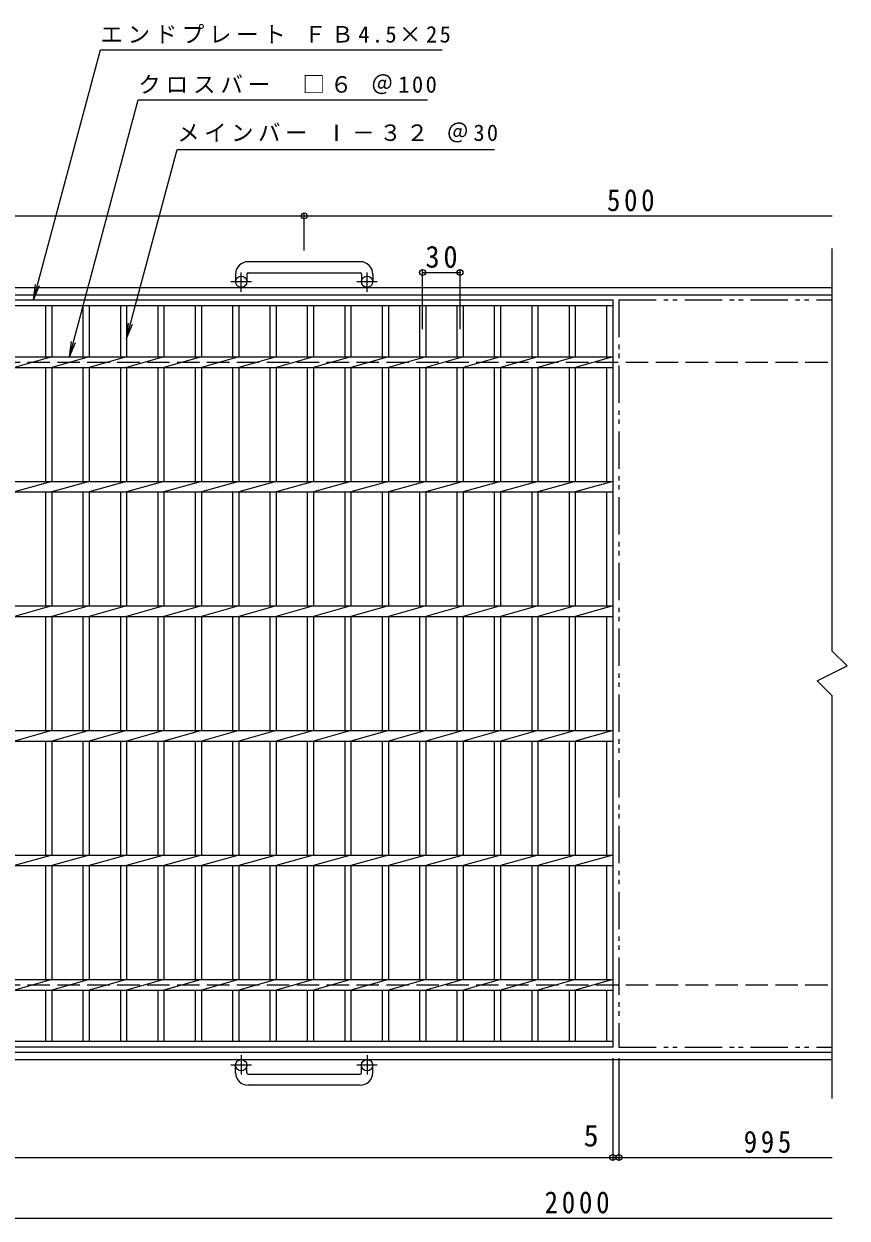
# Model space of a CAD drawing. Units: millimetres, scale not verified. Extents: x -908 to 1031, y -824 to 733.
# Drawn here: x -330 to 330, y -226 to 733 of the extents above; entities that cross this region are included whole.
import ezdxf
from ezdxf.enums import TextEntityAlignment as Align

# ---------------------------------------------------------------- set-up
doc = ezdxf.new("R2010")
doc.units = ezdxf.units.MM
doc.header["$LTSCALE"] = 6
doc.header["$PDMODE"] = 32
doc.header["$PDSIZE"] = 4.8
for name, pattern in [('CHAIN1', [8, 5, -1, 1, -1]), ('DASHED3', [4, 3, -1]), ('DOUBLE_CHAIN1', [8.8, 5, -1, 0.6, -0.6, 0.6, -1])]:
    doc.linetypes.add(name, pattern=pattern)
for name, color, linetype, lineweight in [('B-1_ピット', 2, 'Continuous', 9), ('B-2_蓋', 3, 'Continuous', 9), ('B-4_寸法', 7, 'Continuous', 9)]:
    doc.layers.add(name, color=color, linetype=linetype, lineweight=lineweight)
doc.styles.add('ＭＳ ゴシック', font='')
doc.styles.get('ＭＳ ゴシック').set_extended_font_data('MS Gothic')

msp = doc.modelspace()

# ---------------------------------------------------------------- linework, layer by layer
at = {"layer": 'B-1_ピット'}
for p, q in [((-60.102, 542.302), (-150.102, 542.302)), ((-160.103, 532.303), (-160.103, 526.203)), ((-151.103, 532.303), (-151.103, 526.203)), ((-150.103, 533.302), (-60.102, 533.302)), ((-59.103, 532.303), (-59.103, 526.203)), ((-50.102, 532.303), (-50.102, 526.203)), ((-855.103, 521.703), (318.453, 521.703)), ((-855.103, 515.702), (318.453, 515.702)), ((-855.103, -92.298), (318.453, -92.298)), ((-855.103, -98.298), (318.453, -98.298)), ((-160.103, -108.899), (-160.103, -102.798)), ((-151.103, -108.899), (-151.103, -102.798)), ((-59.103, -108.899), (-59.103, -102.798)), ((-50.102, -108.899), (-50.102, -102.798)), ((-150.103, -109.899), (-60.102, -109.899)), ((-60.102, -118.899), (-150.102, -118.899))]:
    msp.add_line(p, q, dxfattribs=at)
at = {"layer": 'B-1_ピット', "linetype": 'CHAIN1'}
for p, q in [((-155.603, 518.094), (-155.603, 533.693)), ((-54.603, 518.094), (-54.603, 533.693)), ((-147.44, 526.203), (-163.847, 526.203)), ((-46.439, 526.203), (-62.847, 526.203)), ((-155.603, -94.692), (-155.603, -110.288)), ((-54.603, -94.692), (-54.603, -110.288)), ((-147.44, -102.798), (-163.847, -102.798)), ((-46.439, -102.798), (-62.847, -102.798))]:
    msp.add_line(p, q, dxfattribs=at)
at = {"layer": 'B-1_ピット', "linetype": 'DASHED3'}
for p, q in [((-855.103, 461.702), (318.453, 461.702)), ((-855.103, -38.298), (318.453, -38.298))]:
    msp.add_line(p, q, dxfattribs=at)
at = {"layer": 'B-1_ピット'}
for centre in [(-155.603, 526.203), (-54.603, 526.203), (-155.603, -102.798), (-54.603, -102.798)]:
    msp.add_circle(centre, 4.5, dxfattribs=at)
for centre, radius, start, end in [((-150.102, 532.303), 10, 90, 180), ((-60.102, 532.303), 10, 0, 90), ((-150.103, 532.303), 1, 90, 180), ((-60.102, 532.303), 1, 0, 90), ((-150.102, -108.899), 10, 180, 270), ((-150.103, -108.899), 1, 180, 270), ((-60.102, -108.899), 10, 270, 0), ((-60.102, -108.899), 1, 270, 0)]:
    msp.add_arc(centre, radius, start, end, dxfattribs=at)
at = {"layer": 'B-2_蓋'}
for p, q in [((318.453, 229.702), (318.453, 552.941)), ((-852.603, 511.703), (142.397, 511.703)), ((142.397, 511.703), (142.397, -88.297)), ((-852.603, 507.203), (142.397, 507.203)), ((-312.602, 507.203), (-312.602, 465.943)), ((-307.603, 507.203), (-307.603, 465.943)), ((-282.603, 507.203), (-282.603, 465.943)), ((-277.602, 507.203), (-277.602, 465.943)), ((-252.603, 507.203), (-252.603, 465.943)), ((-247.603, 507.203), (-247.603, 465.943)), ((-222.603, 507.203), (-222.603, 465.943)), ((-217.603, 507.203), (-217.603, 465.943)), ((-192.602, 507.203), (-192.602, 465.943)), ((-187.603, 507.203), (-187.603, 465.943)), ((-162.602, 507.203), (-162.602, 465.943)), ((-157.603, 507.203), (-157.603, 465.943)), ((-132.603, 507.203), (-132.603, 465.943)), ((-127.603, 507.203), (-127.603, 465.943)), ((-102.602, 507.203), (-102.602, 465.943)), ((-97.603, 507.203), (-97.603, 465.943)), ((-72.602, 507.203), (-72.602, 465.943)), ((-67.603, 507.203), (-67.603, 465.943)), ((-42.603, 507.203), (-42.603, 465.943)), ((-37.603, 507.203), (-37.603, 465.943)), ((-12.603, 507.203), (-12.603, 465.943)), ((-7.603, 507.203), (-7.603, 465.943)), ((17.397, 507.203), (17.397, 465.943)), ((22.397, 507.203), (22.397, 465.943)), ((47.398, 507.203), (47.398, 465.943)), ((52.398, 507.203), (52.398, 465.943)), ((77.398, 507.203), (77.398, 465.943)), ((82.397, 507.203), (82.397, 465.943)), ((107.398, 507.203), (107.398, 465.943)), ((112.397, 507.203), (112.397, 465.943)), ((137.398, 507.203), (137.398, 465.943)), ((-852.603, 465.943), (142.397, 465.943)), ((-307.603, 465.943), (-337.603, 457.463)), ((-277.602, 465.943), (-307.603, 457.463)), ((-247.603, 465.943), (-277.602, 457.463)), ((-217.603, 465.943), (-247.603, 457.463)), ((-187.603, 465.943), (-217.603, 457.463)), ((-157.603, 465.943), (-187.603, 457.463)), ((-127.602, 465.943), (-157.603, 457.463)), ((-97.603, 465.943), (-127.603, 457.463)), ((-67.603, 465.943), (-97.603, 457.463)), ((-37.602, 465.943), (-67.603, 457.463)), ((-7.603, 465.943), (-37.603, 457.463)), ((22.397, 465.943), (-7.603, 457.463)), ((52.398, 465.943), (22.397, 457.463)), ((82.398, 465.943), (52.398, 457.463)), ((112.397, 465.943), (82.397, 457.463)), ((142.397, 465.943), (112.397, 457.463)), ((-852.603, 457.463), (142.397, 457.463)), ((-312.602, 457.463), (-312.602, 365.943)), ((-307.603, 457.463), (-307.603, 365.943)), ((-282.603, 457.463), (-282.603, 365.943)), ((-277.602, 457.463), (-277.602, 365.943)), ((-252.603, 457.463), (-252.603, 365.943)), ((-247.603, 457.463), (-247.603, 365.943)), ((-222.603, 457.463), (-222.603, 365.943)), ((-217.603, 457.463), (-217.603, 365.943)), ((-192.602, 457.463), (-192.602, 365.943)), ((-187.603, 457.463), (-187.603, 365.943)), ((-162.602, 457.463), (-162.602, 365.943)), ((-157.603, 457.463), (-157.603, 365.943)), ((-132.603, 457.463), (-132.603, 365.943)), ((-127.603, 457.463), (-127.603, 365.943)), ((-102.602, 457.463), (-102.602, 365.943)), ((-97.603, 457.463), (-97.603, 365.943)), ((-72.602, 457.463), (-72.602, 365.943)), ((-67.603, 457.463), (-67.603, 365.943)), ((-42.603, 457.463), (-42.603, 365.943)), ((-37.603, 457.463), (-37.603, 365.943)), ((-12.603, 457.463), (-12.603, 365.943)), ((-7.603, 457.463), (-7.603, 365.943)), ((17.397, 457.463), (17.397, 365.943)), ((22.397, 457.463), (22.397, 365.943)), ((47.398, 457.463), (47.398, 365.943)), ((52.398, 457.463), (52.398, 365.943)), ((77.398, 457.463), (77.398, 365.943)), ((82.397, 457.463), (82.397, 365.943)), ((107.398, 457.463), (107.398, 365.943)), ((112.397, 457.463), (112.397, 365.943)), ((137.398, 457.463), (137.398, 365.943)), ((-852.603, 365.943), (142.397, 365.943)), ((-307.603, 365.943), (-337.603, 357.463)), ((-277.602, 365.943), (-307.603, 357.463)), ((-247.603, 365.943), (-277.602, 357.463)), ((-217.603, 365.943), (-247.603, 357.463)), ((-187.603, 365.943), (-217.603, 357.463)), ((-157.603, 365.943), (-187.603, 357.463)), ((-127.602, 365.943), (-157.603, 357.463)), ((-97.603, 365.943), (-127.603, 357.463)), ((-67.603, 365.943), (-97.603, 357.463)), ((-37.602, 365.943), (-67.603, 357.463)), ((-7.603, 365.943), (-37.603, 357.463)), ((22.397, 365.943), (-7.603, 357.463)), ((52.398, 365.943), (22.397, 357.463)), ((82.398, 365.943), (52.398, 357.463)), ((112.397, 365.943), (82.397, 357.463)), ((142.397, 365.943), (112.397, 357.463)), ((-852.603, 357.463), (142.397, 357.463)), ((-312.602, 357.463), (-312.602, 265.943)), ((-307.603, 357.463), (-307.603, 265.943)), ((-282.603, 357.463), (-282.603, 265.943)), ((-277.602, 357.463), (-277.602, 265.943)), ((-252.603, 357.463), (-252.603, 265.943)), ((-247.603, 357.463), (-247.603, 265.943)), ((-222.603, 357.463), (-222.603, 265.943)), ((-217.603, 357.463), (-217.603, 265.943)), ((-192.602, 357.463), (-192.602, 265.943)), ((-187.603, 357.463), (-187.603, 265.943)), ((-162.602, 357.463), (-162.602, 265.943)), ((-157.603, 357.463), (-157.603, 265.943)), ((-132.603, 357.463), (-132.603, 265.943)), ((-127.603, 357.463), (-127.603, 265.943)), ((-102.602, 357.463), (-102.602, 265.943)), ((-97.603, 357.463), (-97.603, 265.943)), ((-72.602, 357.463), (-72.602, 265.943)), ((-67.603, 357.463), (-67.603, 265.943)), ((-42.603, 357.463), (-42.603, 265.943)), ((-37.603, 357.463), (-37.603, 265.943)), ((-12.603, 357.463), (-12.603, 265.943)), ((-7.603, 357.463), (-7.603, 265.943)), ((17.397, 357.463), (17.397, 265.943)), ((22.397, 357.463), (22.397, 265.943)), ((47.398, 357.463), (47.398, 265.943)), ((52.398, 357.463), (52.398, 265.943)), ((77.398, 357.463), (77.398, 265.943)), ((82.397, 357.463), (82.397, 265.943)), ((107.398, 357.463), (107.398, 265.943)), ((112.397, 357.463), (112.397, 265.943)), ((137.398, 357.463), (137.398, 265.943)), ((-852.603, 265.943), (142.397, 265.943)), ((-307.603, 265.943), (-337.603, 257.463)), ((-277.602, 265.943), (-307.603, 257.463)), ((-247.603, 265.943), (-277.602, 257.463)), ((-217.603, 265.943), (-247.603, 257.463)), ((-187.603, 265.943), (-217.603, 257.463)), ((-157.603, 265.943), (-187.603, 257.463)), ((-127.602, 265.943), (-157.603, 257.463)), ((-97.603, 265.943), (-127.603, 257.463)), ((-67.603, 265.943), (-97.603, 257.463)), ((-37.602, 265.943), (-67.603, 257.463)), ((-7.603, 265.943), (-37.603, 257.463)), ((22.397, 265.943), (-7.603, 257.463)), ((52.398, 265.943), (22.397, 257.463)), ((82.398, 265.943), (52.398, 257.463)), ((112.397, 265.943), (82.397, 257.463)), ((142.397, 265.943), (112.397, 257.463)), ((-852.603, 257.463), (142.397, 257.463)), ((-312.602, 257.463), (-312.602, 165.943)), ((-307.603, 257.463), (-307.603, 165.943)), ((-282.603, 257.463), (-282.603, 165.943)), ((-277.602, 257.463), (-277.602, 165.943)), ((-252.603, 257.463), (-252.603, 165.943)), ((-247.603, 257.463), (-247.603, 165.943)), ((-222.603, 257.463), (-222.603, 165.943)), ((-217.603, 257.463), (-217.603, 165.943)), ((-192.602, 257.463), (-192.602, 165.943)), ((-187.603, 257.463), (-187.603, 165.943)), ((-162.602, 257.463), (-162.602, 165.943)), ((-157.603, 257.463), (-157.603, 165.943)), ((-132.603, 257.463), (-132.603, 165.943)), ((-127.603, 257.463), (-127.603, 165.943)), ((-102.602, 257.463), (-102.602, 165.943)), ((-97.603, 257.463), (-97.603, 165.943)), ((-72.602, 257.463), (-72.602, 165.943)), ((-67.603, 257.463), (-67.603, 165.943)), ((-42.603, 257.463), (-42.603, 165.943)), ((-37.603, 257.463), (-37.603, 165.943)), ((-12.603, 257.463), (-12.603, 165.943)), ((-7.603, 257.463), (-7.603, 165.943)), ((17.397, 257.463), (17.397, 165.943)), ((22.397, 257.463), (22.397, 165.943)), ((47.398, 257.463), (47.398, 165.943)), ((52.398, 257.463), (52.398, 165.943)), ((77.398, 257.463), (77.398, 165.943)), ((82.397, 257.463), (82.397, 165.943)), ((107.398, 257.463), (107.398, 165.943)), ((112.397, 257.463), (112.397, 165.943)), ((137.398, 257.463), (137.398, 165.943)), ((318.453, -129.537), (318.453, 193.702)), ((-307.603, 165.943), (-337.603, 157.463)), ((-277.602, 165.943), (-307.603, 157.463)), ((-247.603, 165.943), (-277.602, 157.463)), ((-217.603, 165.943), (-247.603, 157.463)), ((-187.603, 165.943), (-217.603, 157.463)), ((-157.603, 165.943), (-187.603, 157.463)), ((-127.602, 165.943), (-157.603, 157.463)), ((-97.603, 165.943), (-127.603, 157.463)), ((-67.603, 165.943), (-97.603, 157.463)), ((-37.602, 165.943), (-67.603, 157.463)), ((-7.603, 165.943), (-37.603, 157.463)), ((22.397, 165.943), (-7.603, 157.463)), ((52.398, 165.943), (22.397, 157.463)), ((82.398, 165.943), (52.398, 157.463)), ((112.397, 165.943), (82.397, 157.463)), ((-852.603, 157.463), (142.397, 157.463)), ((-312.602, 157.463), (-312.602, 65.943)), ((-307.603, 157.463), (-307.603, 65.943)), ((-282.603, 157.463), (-282.603, 65.943)), ((-277.602, 157.463), (-277.602, 65.943)), ((-252.603, 157.463), (-252.603, 65.943)), ((-247.603, 157.463), (-247.603, 65.943)), ((-222.603, 157.463), (-222.603, 65.943)), ((-217.603, 157.463), (-217.603, 65.943)), ((-192.602, 157.463), (-192.602, 65.943)), ((-187.603, 157.463), (-187.603, 65.943)), ((-162.602, 157.463), (-162.602, 65.943)), ((-157.603, 157.463), (-157.603, 65.943)), ((-132.603, 157.463), (-132.603, 65.943)), ((-127.603, 157.463), (-127.603, 65.943)), ((-102.602, 157.463), (-102.602, 65.943)), ((-97.603, 157.463), (-97.603, 65.943)), ((-72.602, 157.463), (-72.602, 65.943)), ((-67.603, 157.463), (-67.603, 65.943)), ((-42.603, 157.463), (-42.603, 65.943)), ((-37.603, 157.463), (-37.603, 65.943)), ((-12.603, 157.463), (-12.603, 65.943)), ((-7.603, 157.463), (-7.603, 65.943)), ((17.397, 157.463), (17.397, 65.943)), ((22.397, 157.463), (22.397, 65.943)), ((47.398, 157.463), (47.398, 65.943)), ((52.398, 157.463), (52.398, 65.943)), ((77.398, 157.463), (77.398, 65.943)), ((82.397, 157.463), (82.397, 65.943)), ((107.398, 157.463), (107.398, 65.943)), ((112.397, 157.463), (112.397, 65.943)), ((137.398, 157.463), (137.398, 65.943)), ((-307.603, 65.943), (-337.603, 57.463)), ((-277.602, 65.943), (-307.603, 57.463)), ((-247.603, 65.943), (-277.602, 57.463)), ((-217.603, 65.943), (-247.603, 57.463)), ((-187.603, 65.943), (-217.603, 57.463)), ((-157.603, 65.943), (-187.603, 57.463)), ((-127.602, 65.943), (-157.603, 57.463)), ((-97.603, 65.943), (-127.603, 57.463)), ((-67.603, 65.943), (-97.603, 57.463)), ((-37.602, 65.943), (-67.603, 57.463)), ((-7.603, 65.943), (-37.603, 57.463)), ((22.397, 65.943), (-7.603, 57.463)), ((52.398, 65.943), (22.397, 57.463)), ((82.398, 65.943), (52.398, 57.463)), ((112.397, 65.943), (82.397, 57.463)), ((-852.603, 57.463), (142.397, 57.463)), ((-312.602, 57.463), (-312.602, -34.057)), ((-307.603, 57.463), (-307.603, -34.057)), ((-282.603, 57.463), (-282.603, -34.057)), ((-277.602, 57.463), (-277.602, -34.057)), ((-252.603, 57.463), (-252.603, -34.057)), ((-247.603, 57.463), (-247.603, -34.057)), ((-222.603, 57.463), (-222.603, -34.057)), ((-217.603, 57.463), (-217.603, -34.057)), ((-192.602, 57.463), (-192.602, -34.057)), ((-187.603, 57.463), (-187.603, -34.057)), ((-162.602, 57.463), (-162.602, -34.057)), ((-157.603, 57.463), (-157.603, -34.057)), ((-132.603, 57.463), (-132.603, -34.057)), ((-127.603, 57.463), (-127.603, -34.057)), ((-102.602, 57.463), (-102.602, -34.057)), ((-97.603, 57.463), (-97.603, -34.057)), ((-72.602, 57.463), (-72.602, -34.057)), ((-67.603, 57.463), (-67.603, -34.057)), ((-42.603, 57.463), (-42.603, -34.057)), ((-37.603, 57.463), (-37.603, -34.057)), ((-12.603, 57.463), (-12.603, -34.057)), ((-7.603, 57.463), (-7.603, -34.057)), ((17.397, 57.463), (17.397, -34.057)), ((22.397, 57.463), (22.397, -34.057)), ((47.398, 57.463), (47.398, -34.057)), ((52.398, 57.463), (52.398, -34.057)), ((77.398, 57.463), (77.398, -34.057)), ((82.397, 57.463), (82.397, -34.057)), ((107.398, 57.463), (107.398, -34.057)), ((112.397, 57.463), (112.397, -34.057)), ((137.398, 57.463), (137.398, -34.057)), ((-852.603, -34.057), (142.397, -34.057)), ((-307.603, -34.057), (-337.603, -42.537)), ((-277.602, -34.057), (-307.603, -42.537)), ((-247.603, -34.057), (-277.602, -42.537)), ((-217.603, -34.057), (-247.603, -42.537)), ((-187.603, -34.057), (-217.603, -42.537)), ((-157.603, -34.057), (-187.603, -42.537)), ((-127.602, -34.057), (-157.603, -42.537)), ((-97.603, -34.057), (-127.603, -42.537)), ((-67.603, -34.057), (-97.603, -42.537)), ((-37.602, -34.057), (-67.603, -42.537)), ((-7.603, -34.057), (-37.603, -42.537)), ((22.397, -34.057), (-7.603, -42.537)), ((52.398, -34.057), (22.397, -42.537)), ((82.398, -34.057), (52.398, -42.537)), ((112.397, -34.057), (82.397, -42.537)), ((142.397, -34.057), (112.397, -42.537)), ((-852.603, -42.537), (142.397, -42.537)), ((-312.602, -42.537), (-312.602, -83.798)), ((-307.603, -42.537), (-307.603, -83.798)), ((-282.603, -42.537), (-282.603, -83.798)), ((-277.602, -42.537), (-277.602, -83.798)), ((-252.603, -42.537), (-252.603, -83.798)), ((-247.603, -42.537), (-247.603, -83.798)), ((-222.603, -42.537), (-222.603, -83.798)), ((-217.603, -42.537), (-217.603, -83.798)), ((-192.602, -42.537), (-192.602, -83.798)), ((-187.603, -42.537), (-187.603, -83.798)), ((-162.602, -42.537), (-162.602, -83.798)), ((-157.603, -42.537), (-157.603, -83.798)), ((-132.603, -42.537), (-132.603, -83.798)), ((-127.603, -42.537), (-127.603, -83.798)), ((-102.602, -42.537), (-102.602, -83.798)), ((-97.603, -42.537), (-97.603, -83.798)), ((-72.602, -42.537), (-72.602, -83.798)), ((-67.603, -42.537), (-67.603, -83.798)), ((-42.603, -42.537), (-42.603, -83.798)), ((-37.603, -42.537), (-37.603, -83.798)), ((-12.603, -42.537), (-12.603, -83.798)), ((-7.603, -42.537), (-7.603, -83.798)), ((17.397, -42.537), (17.397, -83.798)), ((22.397, -42.537), (22.397, -83.798)), ((47.398, -42.537), (47.398, -83.798)), ((52.398, -42.537), (52.398, -83.798)), ((77.398, -42.537), (77.398, -83.798)), ((82.397, -42.537), (82.397, -83.798)), ((107.398, -42.537), (107.398, -83.798)), ((112.397, -42.537), (112.397, -83.798)), ((137.398, -42.537), (137.398, -83.798)), ((142.397, -83.798), (-852.603, -83.798)), ((142.397, -88.297), (-852.603, -88.297))]:
    msp.add_line(p, q, dxfattribs=at)
at = {"layer": 'B-2_蓋', "linetype": 'DOUBLE_CHAIN1'}
for p, q in [((147.397, 511.703), (147.397, -88.297)), ((147.397, 511.703), (318.453, 511.703)), ((147.397, -88.297), (318.453, -88.297))]:
    msp.add_line(p, q, dxfattribs=at)
at = {"layer": 'B-2_蓋'}
for points in [[(318.453, 193.702), (306.453, 205.702), (330.453, 217.702), (318.453, 229.702)], [(-852.603, 165.943), (142.397, 165.943), (112.397, 157.463)], [(-852.603, 65.943), (142.397, 65.943), (112.397, 57.463)]]:
    msp.add_lwpolyline(points, dxfattribs=at)
at = {"layer": 'B-4_寸法'}
for p, q in [((-322.362, 511.703), (-268.611, 712.303)), ((-268.611, 712.303), (5.569, 712.303)), ((-293.495, 465.943), (-238.201, 672.303)), ((-238.201, 672.303), (-6.077, 672.303)), ((-247.603, 480.571), (-206.946, 632.303)), ((-206.946, 632.303), (47.534, 632.303)), ((-605.103, 579.088), (-105.102, 579.088)), ((-105.102, 551.302), (-105.102, 580.888)), ((-105.102, 579.088), (318.453, 579.088)), ((-10.102, 488.249), (-10.102, 535.439)), ((-10.102, 533.639), (19.897, 533.639)), ((19.897, 488.249), (19.897, 535.439)), ((-322.362, 511.703), (-320.73, 524.096)), ((-322.362, 511.703), (-317.578, 523.251)), ((-247.603, 480.571), (-245.971, 492.964)), ((-247.603, 480.571), (-242.819, 492.119)), ((-293.495, 465.943), (-291.863, 478.336)), ((-293.495, 465.943), (-288.711, 477.491)), ((142.397, -97.297), (142.397, -178.746)), ((147.397, -97.297), (147.397, -178.746)), ((-908.246, -176.946), (142.397, -176.946)), ((142.397, -176.946), (147.397, -176.946)), ((147.397, -176.946), (318.453, -176.946)), ((-855.103, -225.595), (318.453, -225.595))]:
    msp.add_line(p, q, dxfattribs=at)
for p in [(-105.102, 579.088), (-10.102, 533.639), (19.897, 533.639), (142.397, -176.946), (147.397, -176.946)]:
    msp.add_point(p, dxfattribs=at)

# ---------------------------------------------------------------- texts
at = {"layer": 'B-4_寸法', "color": 2, "style": 'ＭＳ ゴシック'}
msp.add_text('5', height=17.6, dxfattribs=at).set_placement((119.095, -173.346), align=Align.BOTTOM_LEFT)
at = {"layer": 'B-4_寸法', "char_height": 13.2, "attachment_point": 7, "style": 'ＭＳ ゴシック'}
for s, insert in [('\\T1.21;エンドプレート\\~ＦＢ4.5×25', (-268.611, 717.516)), ('\\T1.22;クロスバー\\~\\~□６\\~＠100', (-238.201, 676.792)), ('\\T1.2;メインバー\\~Ⅰ－３２\\~＠30', (-206.946, 638.038))]:
    msp.add_mtext(s, dxfattribs=dict(at, insert=insert))
at = {"layer": 'B-4_寸法', "color": 2, "char_height": 17.6, "attachment_point": 7, "style": 'ＭＳ ゴシック'}
for s, insert in [('\\T1.27;\\W0.9;500', (137.803, 582.688)), ('\\T1.27;\\W0.95;30', (-7.852, 537.239)), ('\\T1.27;\\W0.9;995', (247.516, -173.346)), ('\\T1.28;\\W0.9;2000', (87.746, -221.995))]:
    msp.add_mtext(s, dxfattribs=dict(at, insert=insert))

doc.saveas('drawing.dxf')
